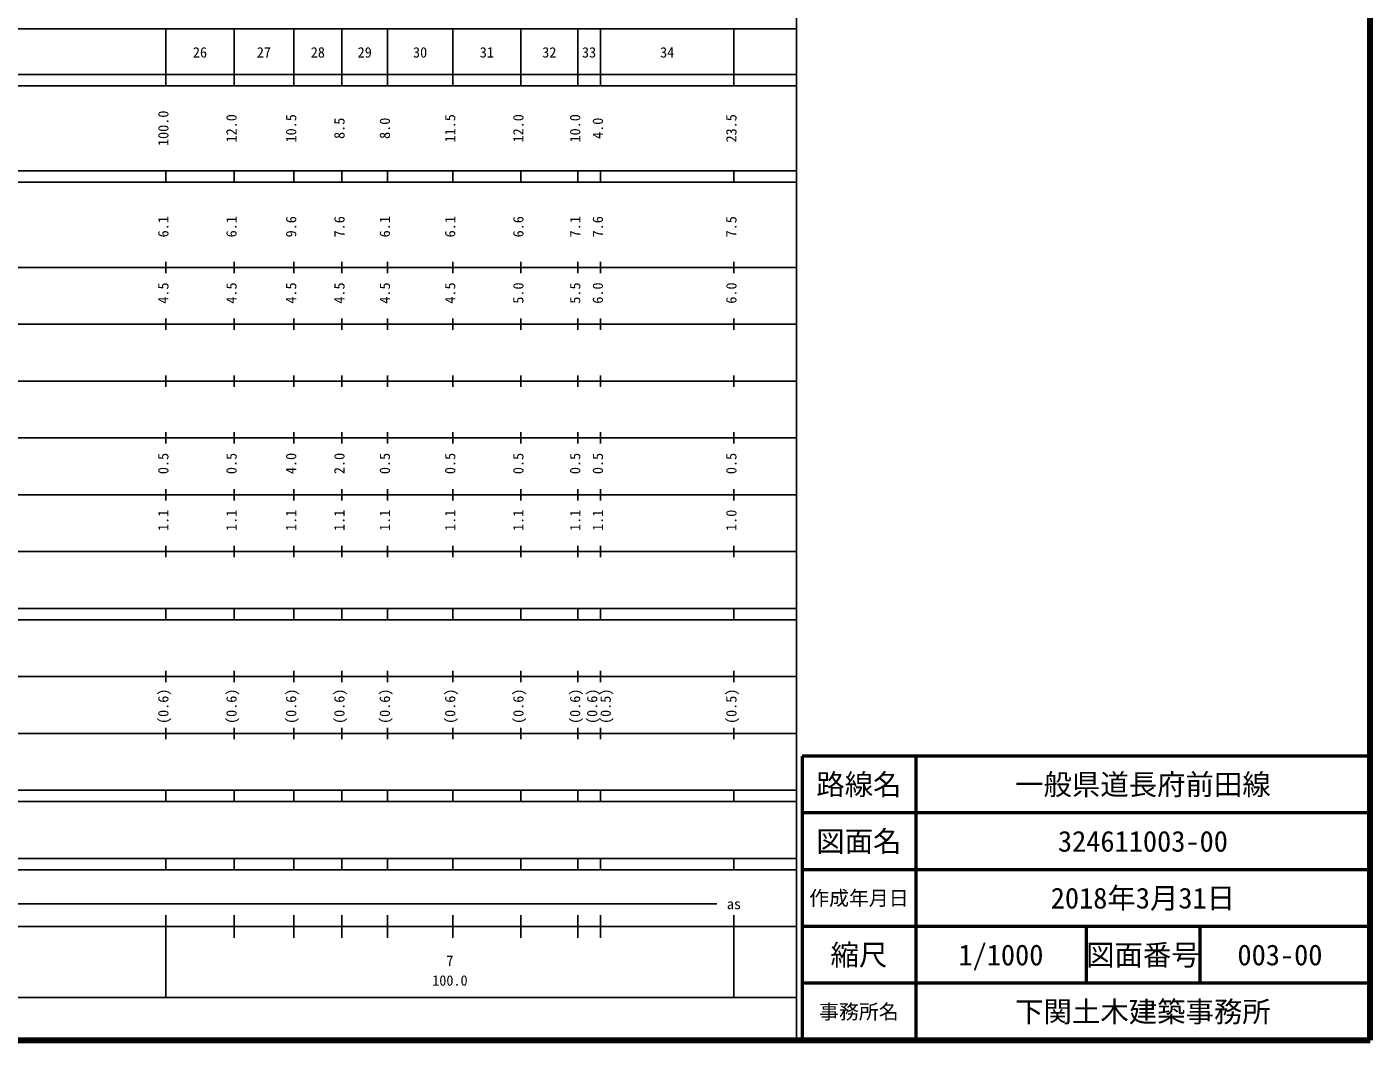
# Model space of a CAD drawing. Units: millimetres on the paper, enlarged 1000 times. Extents: x 40000 to 680000, y 20000 to 380000.
# Drawn here: x 443524 to 680000, y 20000 to 198357 of the extents above; entities that cross this region are included whole.
import ezdxf
from ezdxf.enums import TextEntityAlignment as Align

# ---------------------------------------------------------------- set-up
doc = ezdxf.new("R2010")
doc.units = ezdxf.units.MM
doc.header["$LTSCALE"] = 1000
for name, color, linetype, lineweight in [('M-TTL', 2, 'Continuous', 140), ('M-TTL-BAND', 7, 'Continuous', 25), ('M-TTL-FRAM', 2, 'Continuous', 50), ('M-TTL-LINE', 7, 'Continuous', 50)]:
    doc.layers.add(name, color=color, linetype=linetype, lineweight=lineweight)
doc.layers.add('M-TTL-TXT', color=7, linetype='Continuous')
doc.styles.add('ＭＳ ゴシック', font='')
doc.styles.get('ＭＳ ゴシック').set_extended_font_data('MS Gothic')

msp = doc.modelspace()

# ---------------------------------------------------------------- linework, layer by layer
at = {"layer": 'M-TTL'}
for p, q in [((680000, 20000), (680000, 380000)), ((40000, 20000), (680000, 20000))]:
    msp.add_line(p, q, dxfattribs=at)
at = {"layer": 'M-TTL-BAND'}
for p, q in [((579000, 20000), (579000, 370000)), ((68000, 198000), (579000, 198000)), ((468000, 188000), (468000, 198000)), ((480000, 188000), (480000, 198000)), ((490500, 188000), (490500, 198000)), ((499000, 188000), (499000, 198000)), ((507000, 188000), (507000, 198000)), ((518500, 188000), (518500, 198000)), ((530500, 188000), (530500, 198000)), ((540500, 188000), (540500, 198000)), ((544500, 188000), (544500, 198000)), ((568000, 188000), (568000, 198000)), ((40000, 190000), (579000, 190000)), ((40000, 188000), (579000, 188000)), ((40000, 173000), (579000, 173000)), ((468000, 171000), (468000, 173000)), ((480000, 171000), (480000, 173000)), ((490500, 171000), (490500, 173000)), ((499000, 171000), (499000, 173000)), ((507000, 171000), (507000, 173000)), ((518500, 171000), (518500, 173000)), ((530500, 171000), (530500, 173000)), ((540500, 171000), (540500, 173000)), ((544500, 171000), (544500, 173000)), ((568000, 171000), (568000, 173000)), ((40000, 171000), (579000, 171000)), ((468000, 155000), (468000, 157000)), ((480000, 155000), (480000, 157000)), ((490500, 155000), (490500, 157000)), ((499000, 155000), (499000, 157000)), ((507000, 155000), (507000, 157000)), ((518500, 155000), (518500, 157000)), ((530500, 155000), (530500, 157000)), ((540500, 155000), (540500, 157000)), ((544500, 155000), (544500, 157000)), ((568000, 155000), (568000, 157000)), ((40000, 156000), (579000, 156000)), ((468000, 145000), (468000, 147000)), ((480000, 145000), (480000, 147000)), ((490500, 145000), (490500, 147000)), ((499000, 145000), (499000, 147000)), ((507000, 145000), (507000, 147000)), ((518500, 145000), (518500, 147000)), ((530500, 145000), (530500, 147000)), ((540500, 145000), (540500, 147000)), ((544500, 145000), (544500, 147000)), ((568000, 145000), (568000, 147000)), ((46000, 146000), (579000, 146000)), ((52000, 136000), (579000, 136000)), ((468000, 135000), (468000, 137000)), ((480000, 135000), (480000, 137000)), ((490500, 135000), (490500, 137000)), ((499000, 135000), (499000, 137000)), ((507000, 135000), (507000, 137000)), ((518500, 135000), (518500, 137000)), ((530500, 135000), (530500, 137000)), ((540500, 135000), (540500, 137000)), ((544500, 135000), (544500, 137000)), ((568000, 135000), (568000, 137000)), ((46000, 126000), (579000, 126000)), ((468000, 125000), (468000, 127000)), ((480000, 125000), (480000, 127000)), ((490500, 125000), (490500, 127000)), ((499000, 125000), (499000, 127000)), ((507000, 125000), (507000, 127000)), ((518500, 125000), (518500, 127000)), ((530500, 125000), (530500, 127000)), ((540500, 125000), (540500, 127000)), ((544500, 125000), (544500, 127000)), ((568000, 125000), (568000, 127000)), ((52000, 116000), (579000, 116000)), ((468000, 115000), (468000, 117000)), ((480000, 115000), (480000, 117000)), ((490500, 115000), (490500, 117000)), ((499000, 115000), (499000, 117000)), ((507000, 115000), (507000, 117000)), ((518500, 115000), (518500, 117000)), ((530500, 115000), (530500, 117000)), ((540500, 115000), (540500, 117000)), ((544500, 115000), (544500, 117000)), ((568000, 115000), (568000, 117000)), ((468000, 105000), (468000, 107000)), ((480000, 105000), (480000, 107000)), ((490500, 105000), (490500, 107000)), ((499000, 105000), (499000, 107000)), ((507000, 105000), (507000, 107000)), ((518500, 105000), (518500, 107000)), ((530500, 105000), (530500, 107000)), ((540500, 105000), (540500, 107000)), ((544500, 105000), (544500, 107000)), ((568000, 105000), (568000, 107000)), ((46000, 106000), (579000, 106000)), ((40000, 96000), (579000, 96000)), ((468000, 94000), (468000, 96000)), ((480000, 94000), (480000, 96000)), ((490500, 94000), (490500, 96000)), ((499000, 94000), (499000, 96000)), ((507000, 94000), (507000, 96000)), ((518500, 94000), (518500, 96000)), ((530500, 94000), (530500, 96000)), ((540500, 94000), (540500, 96000)), ((544500, 94000), (544500, 96000)), ((568000, 94000), (568000, 96000)), ((40000, 94000), (579000, 94000)), ((49000, 84000), (579000, 84000)), ((468000, 83000), (468000, 85000)), ((480000, 83000), (480000, 85000)), ((490500, 83000), (490500, 85000)), ((499000, 83000), (499000, 85000)), ((507000, 83000), (507000, 85000)), ((518500, 83000), (518500, 85000)), ((530500, 83000), (530500, 85000)), ((540500, 83000), (540500, 85000)), ((544500, 83000), (544500, 85000)), ((568000, 83000), (568000, 85000)), ((40000, 74000), (579000, 74000)), ((468000, 73000), (468000, 75000)), ((480000, 73000), (480000, 75000)), ((490500, 73000), (490500, 75000)), ((499000, 73000), (499000, 75000)), ((507000, 73000), (507000, 75000)), ((518500, 73000), (518500, 75000)), ((530500, 73000), (530500, 75000)), ((540500, 73000), (540500, 75000)), ((544500, 73000), (544500, 75000)), ((568000, 73000), (568000, 75000)), ((40000, 64000), (579000, 64000)), ((468000, 62000), (468000, 64000)), ((480000, 62000), (480000, 64000)), ((490500, 62000), (490500, 64000)), ((499000, 62000), (499000, 64000)), ((507000, 62000), (507000, 64000)), ((518500, 62000), (518500, 64000)), ((530500, 62000), (530500, 64000)), ((540500, 62000), (540500, 64000)), ((544500, 62000), (544500, 64000)), ((568000, 62000), (568000, 64000)), ((40000, 62000), (579000, 62000)), ((40000, 52000), (579000, 52000)), ((40000, 50000), (579000, 50000)), ((468000, 50000), (468000, 52000)), ((480000, 50000), (480000, 52000)), ((490500, 50000), (490500, 52000)), ((499000, 50000), (499000, 52000)), ((507000, 50000), (507000, 52000)), ((518500, 50000), (518500, 52000)), ((530500, 50000), (530500, 52000)), ((540500, 50000), (540500, 52000)), ((544500, 50000), (544500, 52000)), ((568000, 50000), (568000, 52000)), ((71000, 44000), (565000, 44000)), ((468000, 27500), (468000, 42000)), ((480000, 38000), (480000, 42000)), ((490500, 38000), (490500, 42000)), ((499000, 38000), (499000, 42000)), ((507000, 38000), (507000, 42000)), ((518500, 38000), (518500, 42000)), ((530500, 38000), (530500, 42000)), ((540500, 38000), (540500, 42000)), ((544500, 38000), (544500, 42000)), ((568000, 27500), (568000, 42000)), ((40000, 40000), (579000, 40000)), ((68000, 27500), (579000, 27500))]:
    msp.add_line(p, q, dxfattribs=at)
at = {"layer": 'M-TTL-FRAM'}
for p, q in [((680000, 70000), (580000, 70000)), ((580000, 70000), (580000, 20000))]:
    msp.add_line(p, q, dxfattribs=at)
at = {"layer": 'M-TTL-LINE'}
for p, q in [((600000, 70000), (600000, 20000)), ((680000, 60000), (580000, 60000)), ((680000, 50000), (580000, 50000)), ((680000, 40000), (580000, 40000)), ((630000, 40000), (630000, 30000)), ((650000, 40000), (650000, 30000)), ((680000, 30000), (580000, 30000))]:
    msp.add_line(p, q, dxfattribs=at)

# ---------------------------------------------------------------- texts
at = {"layer": 'M-TTL-BAND', "style": 'ＭＳ ゴシック'}
for s, p in [('26', (474000, 192405)), ('27', (485250, 192405)), ('28', (494750, 192405)), ('29', (503000, 192405)), ('30', (512750, 192405)), ('31', (524500, 192405)), ('32', (535500, 192405)), ('33', (542500, 192405)), ('34', (556250, 192405)), ('as', (568000, 42500)), ('7', (518000, 32523)), ('100.0', (518000, 29033))]:
    msp.add_text(s, height=1833, dxfattribs=at).set_placement(p, align=Align.BOTTOM_CENTER)
for s, p in [('100.0', (469000, 180500)), ('12.0', (481000, 180500)), ('10.5', (491500, 180500)), ('8.5', (500000, 180500)), ('8.0', (508000, 180500)), ('11.5', (519500, 180500)), ('12.0', (531500, 180500)), ('10.0', (541500, 180500)), ('4.0', (545500, 180500)), ('23.5', (569000, 180500)), ('6.1', (469000, 163174)), ('6.1', (481000, 163174)), ('9.6', (491500, 163174)), ('7.6', (500000, 163174)), ('6.1', (508000, 163174)), ('6.1', (519500, 163174)), ('6.6', (531500, 163174)), ('7.1', (541500, 163174)), ('7.6', (545500, 163174)), ('7.5', (569000, 163174)), ('4.5', (469000, 151500)), ('4.5', (481000, 151500)), ('4.5', (491500, 151500)), ('4.5', (500000, 151500)), ('4.5', (508000, 151500)), ('4.5', (519500, 151500)), ('5.0', (531500, 151500)), ('5.5', (541500, 151500)), ('6.0', (545500, 151500)), ('6.0', (569000, 151500)), ('0.5', (469000, 121500)), ('0.5', (481000, 121500)), ('4.0', (491500, 121500)), ('2.0', (500000, 121500)), ('0.5', (508000, 121500)), ('0.5', (519500, 121500)), ('0.5', (531500, 121500)), ('0.5', (541500, 121500)), ('0.5', (545500, 121500)), ('0.5', (569000, 121500)), ('1.1', (469000, 111500)), ('1.1', (481000, 111500)), ('1.1', (491500, 111500)), ('1.1', (500000, 111500)), ('1.1', (508000, 111500)), ('1.1', (519500, 111500)), ('1.1', (531500, 111500)), ('1.1', (541500, 111500)), ('1.1', (545500, 111500)), ('1.0', (569000, 111500)), ('(0.6)', (469000, 78764)), ('(0.6)', (481000, 78764)), ('(0.6)', (491500, 78764)), ('(0.6)', (500000, 78764)), ('(0.6)', (508000, 78764)), ('(0.6)', (519500, 78764)), ('(0.6)', (531500, 78764)), ('(0.6)', (541500, 78764)), ('(0.6)', (544500, 78764)), ('(0.5)', (546870, 78764)), ('(0.5)', (569000, 78764))]:
    msp.add_text(s, height=1833, rotation=90, dxfattribs=at).set_placement(p, align=Align.BOTTOM_CENTER)
at = {"layer": 'M-TTL-TXT', "style": 'ＭＳ ゴシック'}
for s, height, p in [('路線名', 3666, (590000, 65000)), ('路線名', 3666, (590000, 65000)), ('一般県道長府前田線', 3666, (640000, 65000)), ('図面名', 3666, (590000, 55000)), ('図面名', 3666, (590000, 55000)), ('324611003-00', 3666, (640000, 55000)), ('2018年3月31日', 3666, (640000, 45000)), ('作成年月日', 2566, (590000, 45000)), ('作成年月日', 2566, (590000, 45000)), ('縮尺', 3666, (590000, 35000)), ('縮尺', 3666, (590000, 35000)), ('1/1000', 3666, (615000, 35000)), ('図面番号', 3666, (640000, 35000)), ('図面番号', 3666, (640000, 35000)), ('003-00', 3666, (664125, 35000)), ('事務所名', 2566, (590000, 25000)), ('事務所名', 2566, (590000, 25000)), ('下関土木建築事務所', 3666, (640000, 25000))]:
    msp.add_text(s, height=height, dxfattribs=at).set_placement(p, align=Align.MIDDLE_CENTER)

doc.saveas('drawing.dxf')
